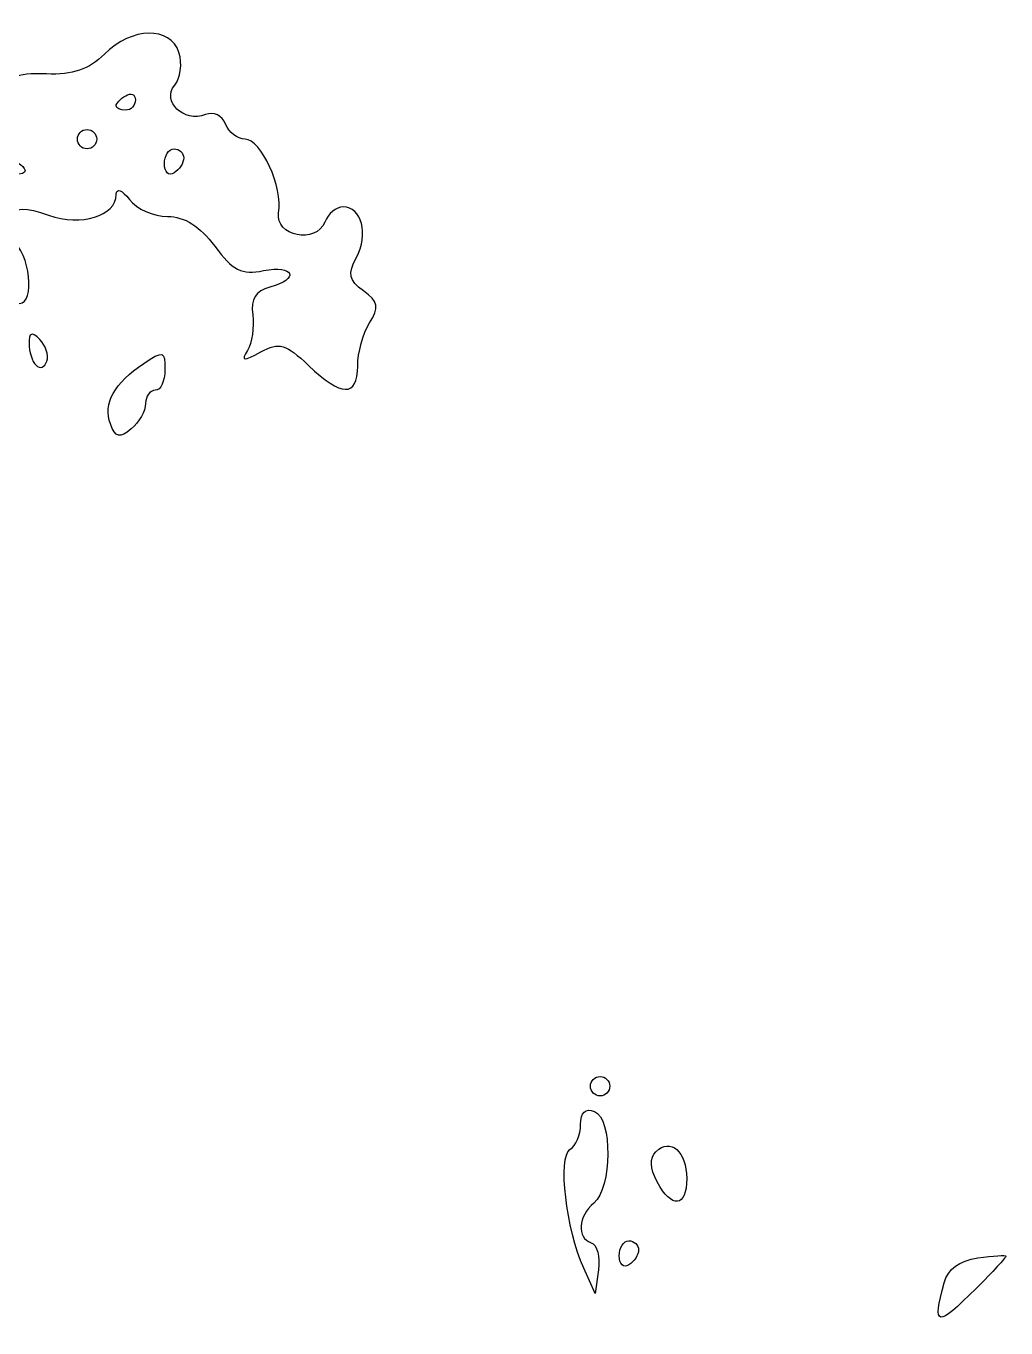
# Model space of a CAD drawing. Header units: centimetres. Extents: x -10.8 to 10.8, y -7.7 to 7.7.
# Drawn here: x 7.6 to 10.078, y -0.306 to 2.987 of the extents above; entities that cross this region are included whole.
import ezdxf

# ---------------------------------------------------------------- set-up
doc = ezdxf.new("R2010")
doc.units = ezdxf.units.CM
doc.header["$MEASUREMENT"] = 0
doc.layers.add('Layer 1', color=7, linetype='Continuous')

msp = doc.modelspace()

# ---------------------------------------------------------------- linework, layer by layer
at = {"layer": 'Layer 1'}
for points, knots in [([(7.36826, 1.99658), (7.32591, 2.03893), (7.33184, 2.08447), (7.39249, 2.1826), (7.39249, 2.1826), (7.42195, 2.23027), (7.43247, 2.26087), (7.41587, 2.25061), (7.41587, 2.25061), (7.36759, 2.22077), (7.31303, 2.28297), (7.32959, 2.34897), (7.32959, 2.34897), (7.33842, 2.38416), (7.33348, 2.40729), (7.31713, 2.40729), (7.31713, 2.40729), (7.2636, 2.40729), (7.29016, 2.50619), (7.35115, 2.53398), (7.35115, 2.53398), (7.38477, 2.5493), (7.41227, 2.57797), (7.41227, 2.5977), (7.41227, 2.5977), (7.41227, 2.62597), (7.43338, 2.6302), (7.51186, 2.61765), (7.51186, 2.61765), (7.57727, 2.60719), (7.60614, 2.61031), (7.59598, 2.62675), (7.59598, 2.62675), (7.58747, 2.64051), (7.55916, 2.65177), (7.53306, 2.65177), (7.53306, 2.65177), (7.47609, 2.65177), (7.47238, 2.70197), (7.52224, 2.79838), (7.52224, 2.79838), (7.55359, 2.85901), (7.57225, 2.86868), (7.65171, 2.86551), (7.65171, 2.86551), (7.71822, 2.86286), (7.75983, 2.87709), (7.79843, 2.9157), (7.79843, 2.9157), (7.86755, 2.98482), (7.9658, 2.98681), (7.98715, 2.91952), (7.98715, 2.91952), (7.99589, 2.89198), (7.99099, 2.85494), (7.97627, 2.8372), (7.97627, 2.8372), (7.94255, 2.79657), (7.99952, 2.74192), (8.05386, 2.76277), (8.05386, 2.76277), (8.0746, 2.77073), (8.09681, 2.76032), (8.10509, 2.73874), (8.10509, 2.73874), (8.11312, 2.7178), (8.13521, 2.70066), (8.15417, 2.70066), (8.15417, 2.70066), (8.19502, 2.70066), (8.2503, 2.57926), (8.23911, 2.51414), (8.23911, 2.51414), (8.229, 2.45532), (8.33452, 2.43461), (8.35621, 2.49115), (8.35621, 2.49115), (8.36431, 2.51226), (8.38509, 2.52954), (8.40238, 2.52954), (8.40238, 2.52954), (8.44901, 2.52954), (8.4672, 2.4599), (8.43587, 2.40135), (8.43587, 2.40135), (8.41342, 2.3594), (8.41667, 2.34402), (8.45368, 2.31695), (8.45368, 2.31695), (8.49155, 2.28926), (8.49406, 2.27601), (8.469, 2.23589), (8.469, 2.23589), (8.45253, 2.20951), (8.43905, 2.16028), (8.43905, 2.12648), (8.43905, 2.12648), (8.43905, 2.04786), (8.39788, 2.04848), (8.31452, 2.12834), (8.31452, 2.12834), (8.25748, 2.18299), (8.24101, 2.18767), (8.1941, 2.16257), (8.1941, 2.16257), (8.14959, 2.13875), (8.14348, 2.13946), (8.1603, 2.16649), (8.1603, 2.16649), (8.17159, 2.18464), (8.17753, 2.22504), (8.17349, 2.25626), (8.17349, 2.25626), (8.16826, 2.29676), (8.18074, 2.31685), (8.21703, 2.32634), (8.21703, 2.32634), (8.29319, 2.34626), (8.2784, 2.38371), (8.20054, 2.36814), (8.20054, 2.36814), (8.14559, 2.35715), (8.12292, 2.36855), (8.07757, 2.42987), (8.07757, 2.42987), (8.04019, 2.48043), (8.00106, 2.50507), (7.95817, 2.50507), (7.95817, 2.50507), (7.92308, 2.50507), (7.87975, 2.52432), (7.86189, 2.54785), (7.86189, 2.54785), (7.84317, 2.57251), (7.82908, 2.57805), (7.82864, 2.56093), (7.82864, 2.56093), (7.82721, 2.50594), (7.74065, 2.47947), (7.65729, 2.50853), (7.65729, 2.50853), (7.59895, 2.52887), (7.57255, 2.52835), (7.55098, 2.50646), (7.55098, 2.50646), (7.52896, 2.48411), (7.53223, 2.46997), (7.56506, 2.44572), (7.56506, 2.44572), (7.61036, 2.41225), (7.62487, 2.28504), (7.5834, 2.28504), (7.5834, 2.28504), (7.56995, 2.28504), (7.55895, 2.29604), (7.55895, 2.30949), (7.55895, 2.30949), (7.55895, 2.32294), (7.53145, 2.33394), (7.49783, 2.33394), (7.49783, 2.33394), (7.46421, 2.33394), (7.43671, 2.32294), (7.43671, 2.30949), (7.43671, 2.30949), (7.43671, 2.29604), (7.46421, 2.28504), (7.49783, 2.28504), (7.49783, 2.28504), (7.54587, 2.28504), (7.55895, 2.27261), (7.55895, 2.22698), (7.55895, 2.22698), (7.55895, 2.1055), (7.52864, 2.01612), (7.48744, 2.01612), (7.48744, 2.01612), (7.46492, 2.01612), (7.43549, 2.00512), (7.42204, 1.99167), (7.42204, 1.99167), (7.40574, 1.97537), (7.38781, 1.977), (7.36826, 1.99656), (7.36826, 1.99656), (7.36826, 1.99656), (7.36826, 1.99658), (7.36826, 1.99658)], [0, 0, 0, 0, 0.0208333, 0.0208333, 0.0208333, 0.0208333, 0.0416667, 0.0416667, 0.0416667, 0.0416667, 0.0625, 0.0625, 0.0625, 0.0625, 0.0833333, 0.0833333, 0.0833333, 0.0833333, 0.1041667, 0.1041667, 0.1041667, 0.1041667, 0.125, 0.125, 0.125, 0.125, 0.1458333, 0.1458333, 0.1458333, 0.1458333, 0.1666667, 0.1666667, 0.1666667, 0.1666667, 0.1875, 0.1875, 0.1875, 0.1875, 0.2083333, 0.2083333, 0.2083333, 0.2083333, 0.2291667, 0.2291667, 0.2291667, 0.2291667, 0.25, 0.25, 0.25, 0.25, 0.2708333, 0.2708333, 0.2708333, 0.2708333, 0.2916667, 0.2916667, 0.2916667, 0.2916667, 0.3125, 0.3125, 0.3125, 0.3125, 0.3333333, 0.3333333, 0.3333333, 0.3333333, 0.3541667, 0.3541667, 0.3541667, 0.3541667, 0.375, 0.375, 0.375, 0.375, 0.3958333, 0.3958333, 0.3958333, 0.3958333, 0.4166667, 0.4166667, 0.4166667, 0.4166667, 0.4375, 0.4375, 0.4375, 0.4375, 0.4583333, 0.4583333, 0.4583333, 0.4583333, 0.4791667, 0.4791667, 0.4791667, 0.4791667, 0.5, 0.5, 0.5, 0.5, 0.5208333, 0.5208333, 0.5208333, 0.5208333, 0.5416667, 0.5416667, 0.5416667, 0.5416667, 0.5625, 0.5625, 0.5625, 0.5625, 0.5833333, 0.5833333, 0.5833333, 0.5833333, 0.6041667, 0.6041667, 0.6041667, 0.6041667, 0.625, 0.625, 0.625, 0.625, 0.6458333, 0.6458333, 0.6458333, 0.6458333, 0.6666667, 0.6666667, 0.6666667, 0.6666667, 0.6875, 0.6875, 0.6875, 0.6875, 0.7083333, 0.7083333, 0.7083333, 0.7083333, 0.7291667, 0.7291667, 0.7291667, 0.7291667, 0.75, 0.75, 0.75, 0.75, 0.7708333, 0.7708333, 0.7708333, 0.7708333, 0.7916667, 0.7916667, 0.7916667, 0.7916667, 0.8125, 0.8125, 0.8125, 0.8125, 0.8333333, 0.8333333, 0.8333333, 0.8333333, 0.8541667, 0.8541667, 0.8541667, 0.8541667, 0.875, 0.875, 0.875, 0.875, 0.8958333, 0.8958333, 0.8958333, 0.8958333, 0.9166667, 0.9166667, 0.9166667, 0.9166667, 0.9375, 0.9375, 0.9375, 0.9375, 0.9583333, 0.9583333, 0.9583333, 0.9583333, 1, 1, 1, 1]), ([(7.87679, 2.79992), (7.87679, 2.81416), (7.86579, 2.81901), (7.85234, 2.8107), (7.85234, 2.8107), (7.83889, 2.80239), (7.82789, 2.79074), (7.82789, 2.78481), (7.82789, 2.78481), (7.82789, 2.77888), (7.83889, 2.77403), (7.85234, 2.77403), (7.85234, 2.77403), (7.86579, 2.77403), (7.87679, 2.78568), (7.87679, 2.79992)], [0, 0, 0, 0, 0.2, 0.2, 0.2, 0.2, 0.4, 0.4, 0.4, 0.4, 0.6, 0.6, 0.6, 0.6, 1, 1, 1, 1]), ([(7.779, 2.70068), (7.779, 2.71413), (7.768, 2.72513), (7.75455, 2.72513), (7.75455, 2.72513), (7.7411, 2.72513), (7.7301, 2.71413), (7.7301, 2.70068), (7.7301, 2.70068), (7.7301, 2.68723), (7.7411, 2.67623), (7.75455, 2.67623), (7.75455, 2.67623), (7.768, 2.67623), (7.779, 2.68723), (7.779, 2.70068)], [0, 0, 0, 0, 0.2, 0.2, 0.2, 0.2, 0.4, 0.4, 0.4, 0.4, 0.6, 0.6, 0.6, 0.6, 1, 1, 1, 1]), ([(7.99903, 2.65323), (7.99903, 2.66588), (7.98803, 2.67623), (7.97458, 2.67623), (7.97458, 2.67623), (7.96113, 2.67623), (7.95013, 2.65908), (7.95013, 2.63812), (7.95013, 2.63812), (7.95013, 2.61716), (7.96113, 2.60681), (7.97458, 2.61512), (7.97458, 2.61512), (7.98803, 2.62343), (7.99903, 2.64058), (7.99903, 2.65323)], [0, 0, 0, 0, 0.2, 0.2, 0.2, 0.2, 0.4, 0.4, 0.4, 0.4, 0.6, 0.6, 0.6, 0.6, 1, 1, 1, 1]), ([(7.62568, 2.12872), (7.61587, 2.13852), (7.60785, 2.16341), (7.60785, 2.18403), (7.60785, 2.18403), (7.60785, 2.21155), (7.61508, 2.21428), (7.63505, 2.19432), (7.63505, 2.19432), (7.65001, 2.17936), (7.65803, 2.15447), (7.65288, 2.13901), (7.65288, 2.13901), (7.64773, 2.12355), (7.63549, 2.11892), (7.62568, 2.12872)], [0, 0, 0, 0, 0.2, 0.2, 0.2, 0.2, 0.4, 0.4, 0.4, 0.4, 0.6, 0.6, 0.6, 0.6, 1, 1, 1, 1]), ([(7.90273, 2.0318), (7.90273, 2.05032), (7.91373, 2.06548), (7.92718, 2.06548), (7.92718, 2.06548), (7.94063, 2.06548), (7.95163, 2.08882), (7.95163, 2.11736), (7.95163, 2.11736), (7.95163, 2.1653), (7.94755, 2.16653), (7.89797, 2.13361), (7.89797, 2.13361), (7.82362, 2.08424), (7.79422, 2.03091), (7.81356, 1.98049), (7.81356, 1.98049), (7.82691, 1.94569), (7.83673, 1.94336), (7.86634, 1.96794), (7.86634, 1.96794), (7.88635, 1.98455), (7.90272, 2.01329), (7.90272, 2.03181), (7.90272, 2.03181), (7.90272, 2.03181), (7.90273, 2.0318), (7.90273, 2.0318)], [0, 0, 0, 0, 0.125, 0.125, 0.125, 0.125, 0.25, 0.25, 0.25, 0.25, 0.375, 0.375, 0.375, 0.375, 0.5, 0.5, 0.5, 0.5, 0.625, 0.625, 0.625, 0.625, 0.75, 0.75, 0.75, 0.75, 1, 1, 1, 1]), ([(9.07655, 0.30543), (9.07655, 0.31888), (9.06555, 0.32988), (9.0521, 0.32988), (9.0521, 0.32988), (9.03866, 0.32988), (9.02765, 0.31888), (9.02765, 0.30543), (9.02765, 0.30543), (9.02765, 0.29198), (9.03865, 0.28098), (9.0521, 0.28098), (9.0521, 0.28098), (9.06555, 0.28098), (9.07655, 0.29198), (9.07655, 0.30543)], [0, 0, 0, 0, 0.2, 0.2, 0.2, 0.2, 0.4, 0.4, 0.4, 0.4, 0.6, 0.6, 0.6, 0.6, 1, 1, 1, 1]), ([(9.0296, -0.09043), (8.99229, -0.07799), (8.99605, -0.02377), (9.03655, 0.00985), (9.03655, 0.00985), (9.0825, 0.04799), (9.0835, 0.22419), (9.03786, 0.2417), (9.03786, 0.2417), (9.0149, 0.25051), (9.00275, 0.23902), (9.00275, 0.20849), (9.00275, 0.20849), (9.00275, 0.18281), (8.9907, 0.15435), (8.97596, 0.14525), (8.97596, 0.14525), (8.945, 0.12611), (8.96618, -0.05635), (9.01084, -0.15519), (9.01084, -0.15519), (9.01084, -0.15519), (9.03942, -0.21845), (9.03942, -0.21845), (9.03942, -0.21845), (9.03942, -0.21845), (9.04793, -0.15891), (9.04793, -0.15891), (9.04793, -0.15891), (9.05261, -0.12616), (9.04436, -0.09535), (9.02959, -0.09043), (9.02959, -0.09043), (9.02959, -0.09043), (9.0296, -0.09043), (9.0296, -0.09043)], [0, 0, 0, 0, 0.1, 0.1, 0.1, 0.1, 0.2, 0.2, 0.2, 0.2, 0.3, 0.3, 0.3, 0.3, 0.4, 0.4, 0.4, 0.4, 0.5, 0.5, 0.5, 0.5, 0.6, 0.6, 0.6, 0.6, 0.7, 0.7, 0.7, 0.7, 0.8, 0.8, 0.8, 0.8, 1, 1, 1, 1]), ([(9.2711, 0.07191), (9.2711, 0.14007), (9.22973, 0.17623), (9.19336, 0.13986), (9.19336, 0.13986), (9.17688, 0.12338), (9.17787, 0.09829), (9.19635, 0.06376), (9.19635, 0.06376), (9.23343, -0.00552), (9.2711, -0.00141), (9.2711, 0.07192), (9.2711, 0.07192), (9.2711, 0.07192), (9.2711, 0.07191), (9.2711, 0.07191)], [0, 0, 0, 0, 0.2, 0.2, 0.2, 0.2, 0.4, 0.4, 0.4, 0.4, 0.6, 0.6, 0.6, 0.6, 1, 1, 1, 1]), ([(9.14929, -0.10856), (9.14929, -0.09591), (9.13829, -0.08556), (9.12484, -0.08556), (9.12484, -0.08556), (9.1114, -0.08556), (9.10039, -0.10271), (9.10039, -0.12367), (9.10039, -0.12367), (9.10039, -0.14463), (9.11139, -0.15498), (9.12484, -0.14667), (9.12484, -0.14667), (9.13829, -0.13836), (9.14929, -0.12121), (9.14929, -0.10856)], [0, 0, 0, 0, 0.2, 0.2, 0.2, 0.2, 0.4, 0.4, 0.4, 0.4, 0.6, 0.6, 0.6, 0.6, 1, 1, 1, 1]), ([(10.00325, -0.20591), (10.04462, -0.16454), (10.07848, -0.12794), (10.07848, -0.12458), (10.07848, -0.12458), (10.07848, -0.12122), (10.04647, -0.12317), (10.00735, -0.12891), (10.00735, -0.12891), (9.96036, -0.13581), (9.93143, -0.15719), (9.92212, -0.19191), (9.92212, -0.19191), (9.89202, -0.3041), (9.90315, -0.30602), (10.00326, -0.20591), (10.00326, -0.20591), (10.00326, -0.20591), (10.00325, -0.20591), (10.00325, -0.20591)], [0, 0, 0, 0, 0.1666667, 0.1666667, 0.1666667, 0.1666667, 0.3333333, 0.3333333, 0.3333333, 0.3333333, 0.5, 0.5, 0.5, 0.5, 0.6666667, 0.6666667, 0.6666667, 0.6666667, 1, 1, 1, 1])]:
    msp.add_open_spline(points, degree=3, knots=knots, dxfattribs=at)

doc.saveas('drawing.dxf')
